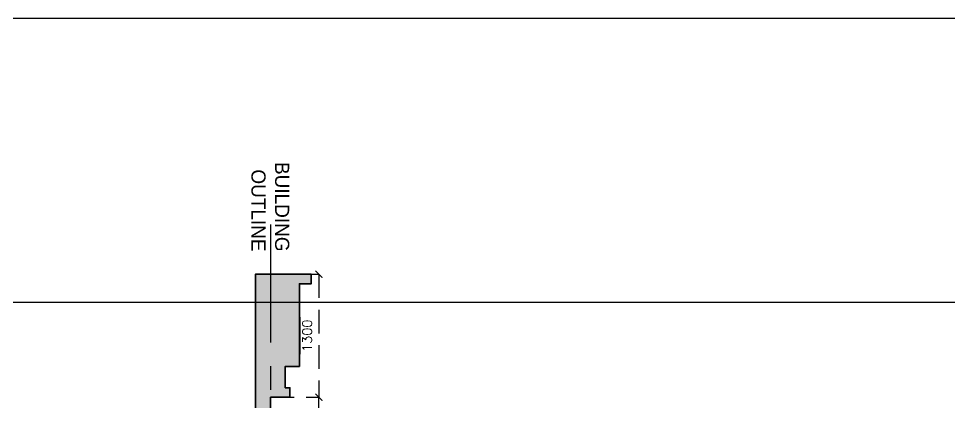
# Model space of a CAD drawing. Header units: millimetres. Extents: x 1066295 to 1300022, y -5734212 to -5454663.
# Drawn here: x 1180848 to 1190686, y -5589249 to -5585191 of the extents above; entities that cross this region are included whole.
import ezdxf

# ---------------------------------------------------------------- set-up
doc = ezdxf.new("R2010")
doc.units = ezdxf.units.MM
doc.header["$LTSCALE"] = 1000
doc.header["$MEASUREMENT"] = 0
for name, pattern in [('AUDIT_D_120904163729-0', [0]), ('T9_PROFILE SECTIONS$0$HIDDEN', [0.375, 0.25, -0.125]), ('T9_PROFILE SECTIONS$0$HIDDEN2', [0.1875, 0.125, -0.0625]), ('T9_PROFILE SECTIONS$0$T10(T7 IS SIMILAR BUT MIRROR) - DIMENSION & TEXTING$0$HIDDEN', [0.375, 0.25, -0.125]), ('T9_PROFILE SECTIONS$0$T8_PROFILE SECTIONS$0$PHANTOM2', [1.25, 0.625, -0.125, 0.125, -0.125, 0.125, -0.125])]:
    doc.linetypes.add(name, pattern=pattern)
doc.layers.get('0').update_dxf_attribs({"linetype": 'AUDIT_D_120904163729-0'})
doc.layers.add('T9_PROFILE SECTIONS$0$A-SLAB', color=3, linetype='Continuous', lineweight=35)
doc.layers.add('T9_PROFILE SECTIONS$0$T8_PROFILE SECTIONS$0$a-Text', color=4, linetype='Continuous', lineweight=0)
for name, color, linetype in [('T9_PROFILE SECTIONS$0$LEVEL', 7, 'Continuous'), ('T9_PROFILE SECTIONS$0$T10(T7 IS SIMILAR BUT MIRROR) - DIMENSION & TEXTING$0$A-DIMENSIONS', 2, 'T9_PROFILE SECTIONS$0$T10(T7 IS SIMILAR BUT MIRROR) - DIMENSION & TEXTING$0$HIDDEN'), ('T9_PROFILE SECTIONS$0$T8_PROFILE SECTIONS$0$A-BUILDING LINE TURNS HERE', 252, 'T9_PROFILE SECTIONS$0$T8_PROFILE SECTIONS$0$PHANTOM2'), ('T9_PROFILE SECTIONS$0$T8_PROFILE SECTIONS$0$HATCH 150', 8, 'Continuous')]:
    doc.layers.add(name, color=color, linetype=linetype)
doc.styles.add('T9_PROFILE SECTIONS$0$Romans 1', font='romans.shx', dxfattribs={"height": 100})
doc.styles.add('T9_PROFILE SECTIONS$0$T8_PROFILE SECTIONS$0$STANDARD', font='GOTHIC.TTF')
doc.dimstyles.new('T9_PROFILE SECTIONS$0$ALPINE S', dxfattribs={"dimscale": 0, "dimtxt": 100, "dimasz": 75, "dimexe": 0, "dimexo": 0, "dimgap": 75, "dimtad": 1, "dimdec": 0, "dimzin": 0, "dimdsep": 46, "dimtxsty": 'T9_PROFILE SECTIONS$0$Romans 1', "dimblk": 'T9_PROFILE SECTIONS$0$_ArchTick', "dimcen": 0.09, "dimclrd": 256, "dimclre": 256, "dimclrt": 7, "dimadec": 0, "dimazin": 0, "dimtfac": 1, "dimtdec": 0, "dimtofl": 0, "dimtmove": 1, "dimatfit": 0, "dimldrblk": 'T9_PROFILE SECTIONS$0$_Open90', "dimfxl": 1, "dimtolj": 1, "dimtzin": 0, "dimarcsym": 0})

# ---------------------------------------------------------------- blocks, each defined once
blk = doc.blocks.new('T9_PROFILE SECTIONS$0$A$C04612184')
at = {"layer": 'T9_PROFILE SECTIONS$0$LEVEL', "color": 8, "linetype": 'T9_PROFILE SECTIONS$0$HIDDEN2', "ltscale": 5}
for p, q in [((89.8181, 106.7178), (-67.827, 106.7178)), ((89.8181, 103.7178), (-67.8271, 103.7178))]:
    blk.add_line(p, q, dxfattribs=at)
blk = doc.blocks.new('T9_PROFILE SECTIONS$0$_ArchTick')
at = {"color": 0, "linetype": 'ByBlock', "const_width": 0.15}
blk.add_lwpolyline([(-0.5, -0.5), (0.5, 0.5)], dxfattribs=at)
blk = doc.blocks.new('*D654')
at = {"layer": 'T9_PROFILE SECTIONS$0$T10(T7 IS SIMILAR BUT MIRROR) - DIMENSION & TEXTING$0$A-DIMENSIONS', "linetype": 'T9_PROFILE SECTIONS$0$HIDDEN', "lineweight": -2, "transparency": 16777216}
for p, q in [((1185256.6, -5586795.6), (1185767.3, -5586795.6)), ((1185256.6, -5588796.1), (1185767.3, -5588796.1))]:
    blk.add_line(p, q, dxfattribs=at)
at = {"layer": 'T9_PROFILE SECTIONS$0$T10(T7 IS SIMILAR BUT MIRROR) - DIMENSION & TEXTING$0$A-DIMENSIONS', "lineweight": -2, "transparency": 16777216}
blk.add_line((1185767.3, -5588796.1), (1185767.3, -5586795.6), dxfattribs=at)
at = {"layer": 'T9_PROFILE SECTIONS$0$T10(T7 IS SIMILAR BUT MIRROR) - DIMENSION & TEXTING$0$A-DIMENSIONS', "linetype": 'ByBlock', "lineweight": -2, "transparency": 16777216, "xscale": 75, "yscale": 75, "zscale": 75}
for p, rotation in [((1185767.3, -5586795.6), 90), ((1185767.3, -5588796.1), 270)]:
    blk.add_blockref('T9_PROFILE SECTIONS$0$_ArchTick', p, dxfattribs=dict(at, rotation=rotation))
at = {"layer": 'T9_PROFILE SECTIONS$0$T10(T7 IS SIMILAR BUT MIRROR) - DIMENSION & TEXTING$0$A-DIMENSIONS', "color": 7, "linetype": 'ByBlock', "transparency": 16777216, "insert": (1185642.3, -5587795.8), "char_height": 100, "attachment_point": 5, "rotation": 90, "style": 'T9_PROFILE SECTIONS$0$Romans 1', "bg_fill": 3, "box_fill_scale": 1.25, "bg_fill_color": 256, "bg_fill_true_color": 13158600, "bg_fill_transparency": 0}
blk.add_mtext('\\A1;2000', dxfattribs=at)
blk = doc.blocks.new('T9_PROFILE SECTIONS$0$_Open90')
at = {"color": 0, "linetype": 'ByBlock', "lineweight": -2}
for p, q in [((0, 0), (-1, 0)), ((-0.5, 0.5), (0, 0)), ((0, 0), (-0.5, -0.5))]:
    blk.add_line(p, q, dxfattribs=at)
blk = doc.blocks.new('*D655')
at = {"layer": 'T9_PROFILE SECTIONS$0$T10(T7 IS SIMILAR BUT MIRROR) - DIMENSION & TEXTING$0$A-DIMENSIONS', "linetype": 'T9_PROFILE SECTIONS$0$HIDDEN', "lineweight": -2, "transparency": 16777216}
for p, q in [((1185256.6, -5585495.2), (1185767.3, -5585495.2)), ((1185256.6, -5586795.6), (1185767.3, -5586795.6))]:
    blk.add_line(p, q, dxfattribs=at)
at = {"layer": 'T9_PROFILE SECTIONS$0$T10(T7 IS SIMILAR BUT MIRROR) - DIMENSION & TEXTING$0$A-DIMENSIONS', "lineweight": -2, "transparency": 16777216}
blk.add_line((1185767.3, -5585495.2), (1185767.3, -5586795.6), dxfattribs=at)
at = {"layer": 'T9_PROFILE SECTIONS$0$T10(T7 IS SIMILAR BUT MIRROR) - DIMENSION & TEXTING$0$A-DIMENSIONS', "linetype": 'ByBlock', "lineweight": -2, "transparency": 16777216, "xscale": 75, "yscale": 75, "zscale": 75}
for p, rotation in [((1185767.3, -5585495.2), 90), ((1185767.3, -5586795.6), 270)]:
    blk.add_blockref('T9_PROFILE SECTIONS$0$_ArchTick', p, dxfattribs=dict(at, rotation=rotation))
at = {"layer": 'T9_PROFILE SECTIONS$0$T10(T7 IS SIMILAR BUT MIRROR) - DIMENSION & TEXTING$0$A-DIMENSIONS', "color": 7, "linetype": 'ByBlock', "transparency": 16777216, "insert": (1185642.3, -5586145.4), "char_height": 100, "attachment_point": 5, "rotation": 90, "style": 'T9_PROFILE SECTIONS$0$Romans 1', "bg_fill": 3, "box_fill_scale": 1.25, "bg_fill_color": 256, "bg_fill_true_color": 13158600, "bg_fill_transparency": 0}
blk.add_mtext('\\A1;1300', dxfattribs=at)
blk = doc.blocks.new('T9_PROFILE SECTIONS')
at = {"layer": 'T9_PROFILE SECTIONS$0$T8_PROFILE SECTIONS$0$HATCH 150'}
h = blk.add_hatch(color=8, dxfattribs=at)
h.dxf.hatch_style = 1
h.paths.add_polyline_path([(1185096.7454, -5585495.207), (1185096.6214, -5588795.054), (1182961.719, -5588795.054), (1182961.719, -5588995.054), (1185096.6214, -5588995.054), (1185096.6214, -5589545.054), (1185256.6214, -5589545.054), (1185256.6834, -5586795.6135), (1185461.6874, -5586795.6135), (1185461.6874, -5586695.5607), (1185411.6713, -5586695.5607), (1185411.6713, -5586470.5612), (1185561.7195, -5586470.5612), (1185561.7195, -5585595.2797), (1185686.7597, -5585595.2797), (1185686.7597, -5585495.207)])
at = {"layer": 'T9_PROFILE SECTIONS$0$T8_PROFILE SECTIONS$0$A-BUILDING LINE TURNS HERE', "ltscale": 2}
for q in [(1185256.6214, -5679767.8713, -0.01), (1185256.6214, -5590255.5767, -0.01)]:
    blk.add_line((1185256.6214, -5584968.3206, -0.01), q, dxfattribs=at)
at = {"layer": 'T9_PROFILE SECTIONS$0$LEVEL', "linetype": 'ByBlock', "xscale": 1000, "yscale": 1000, "zscale": 1000}
blk.add_blockref('T9_PROFILE SECTIONS$0$A$C04612184', (1171279.5443, -5689510.054, -0.01), dxfattribs=at)
at = {"layer": 'T9_PROFILE SECTIONS$0$T8_PROFILE SECTIONS$0$a-Text', "linetype": 'ByBlock', "insert": (1185453.9427, -5585255.5616, -0.01), "char_height": 150, "width": 1191.515459, "attachment_point": 3, "rotation": 270, "style": 'T9_PROFILE SECTIONS$0$T8_PROFILE SECTIONS$0$STANDARD'}
blk.add_mtext('BUILDING OUTLINE ', dxfattribs=at)
at = {"layer": 'T9_PROFILE SECTIONS$0$T10(T7 IS SIMILAR BUT MIRROR) - DIMENSION & TEXTING$0$A-DIMENSIONS', "linetype": 'ByBlock'}
dim = blk.add_linear_dim(base=(1185767.2607, -5586795.6135, -0.01), p1=(1185256.6214, -5588796.054, -0.01), p2=(1185256.6214, -5586795.6135, -0.01), angle=270, dimstyle='T9_PROFILE SECTIONS$0$ALPINE S', override={"dimscale": 1, "dimfxl": 5, "dimtfill": 1, "dimarcsym": 1}, dxfattribs=at)
dim.commit()
dim.dimension.update_dxf_attribs({"geometry": '*D654', "text_midpoint": (1185642.2607, -5587795.8337, -0.01)})
dim = blk.add_linear_dim(base=(1185767.2607, -5586795.6135, -0.01), p1=(1185256.6399, -5585495.207, -0.01), p2=(1185256.6214, -5586795.6135, -0.01), angle=90, dimstyle='T9_PROFILE SECTIONS$0$ALPINE S', override={"dimscale": 1, "dimfxl": 5, "dimtfill": 1, "dimarcsym": 1}, dxfattribs=at)
dim.commit()
dim.dimension.update_dxf_attribs({"geometry": '*D655', "text_midpoint": (1185642.2607, -5586145.4102, -0.01)})
at = {"layer": 'T9_PROFILE SECTIONS$0$A-SLAB', "linetype": 'ByBlock', "elevation": -0.01}
blk.add_lwpolyline([(1185096.5654, -5587745.0733), (1185096.5654, -5585495.1919), (1185686.7597, -5585495.2476), (1185686.7597, -5585595.2797), (1185561.7195, -5585595.2797), (1185561.7195, -5586470.5612), (1185411.6713, -5586470.5612), (1185411.6713, -5586695.5607), (1185461.6874, -5586695.5607), (1185461.6874, -5586795.6135), (1185256.6214, -5586795.6135), (1185256.6214, -5587745.0733)], dxfattribs=at)

msp = doc.modelspace()

# ---------------------------------------------------------------- block references
at = {"linetype": 'ByBlock'}
msp.add_blockref('T9_PROFILE SECTIONS', (-1745.2, -2398.4, 0.4), dxfattribs=at)

doc.saveas('drawing.dxf')
